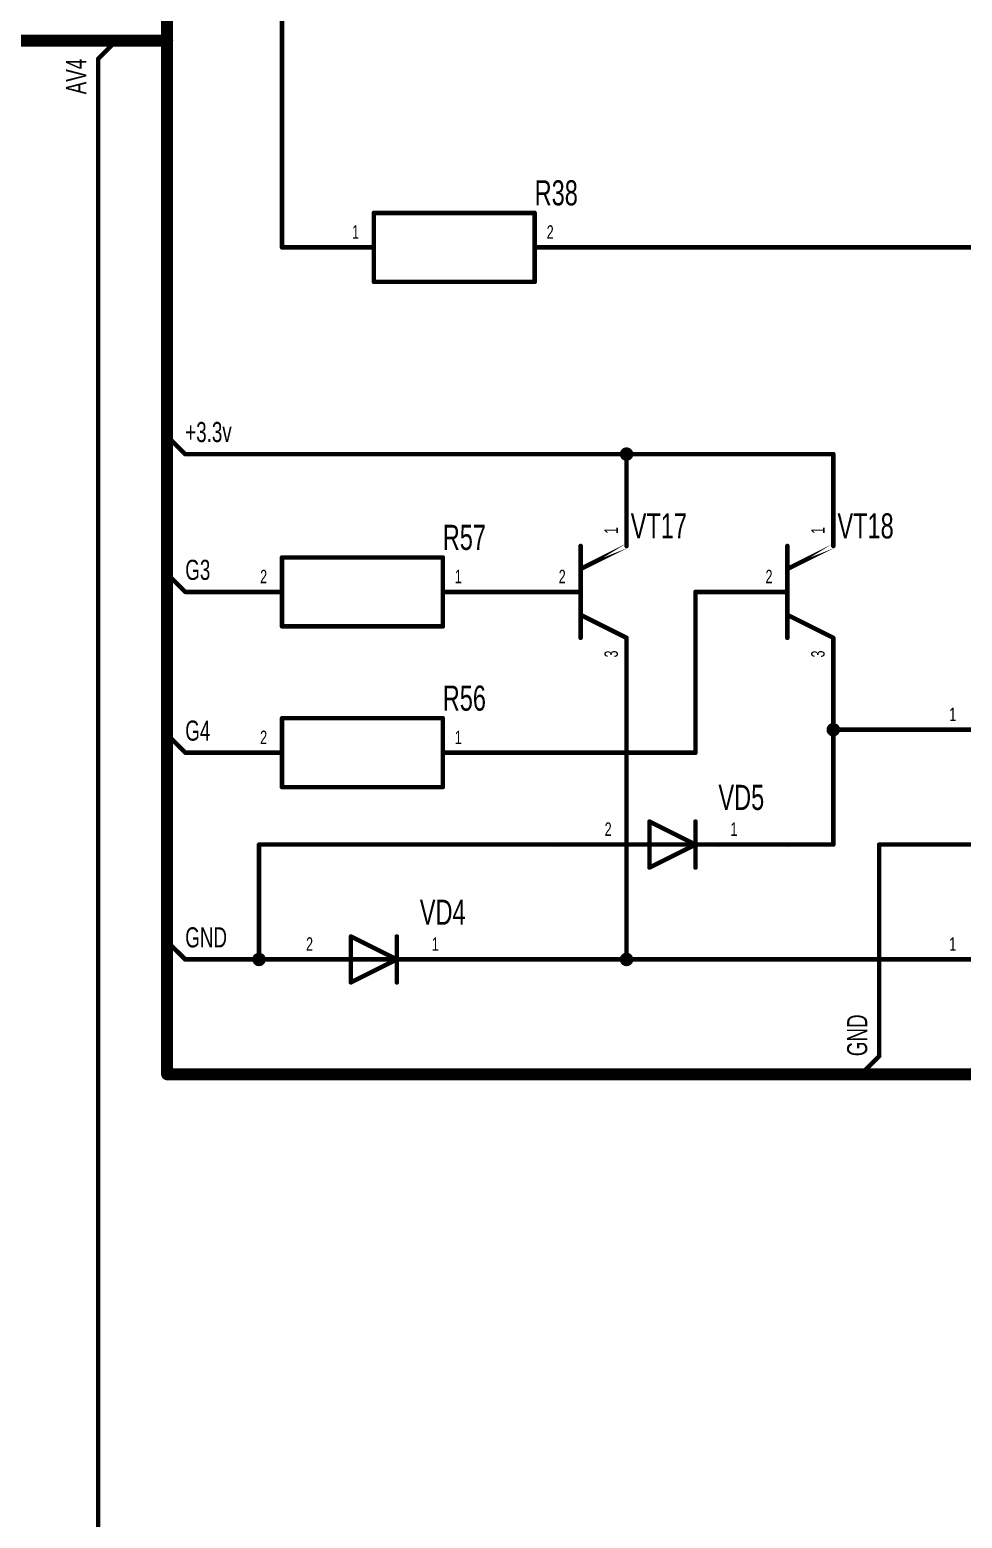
# Model space of a CAD drawing. Extents: x -4.5 to 18.4, y -0.7 to 15.5.
# Drawn here: x 7.251 to 9.281, y 2.314 to 5.554 of the extents above; entities that cross this region are included whole.
import ezdxf
from ezdxf.enums import TextEntityAlignment as Align

# ---------------------------------------------------------------- set-up
doc = ezdxf.new("R2010")
doc.units = 0
doc.header["$MEASUREMENT"] = 0
for name, color, linetype in [('Bus', 180, 'Continuous'), ('Element', 253, 'Continuous'), ('Net', 50, 'Continuous'), ('Pin', 50, 'Continuous')]:
    doc.layers.add(name, color=color, linetype=linetype)

msp = doc.modelspace()

# ---------------------------------------------------------------- linework, layer by layer
at = {"layer": 'Bus', "linetype": 'Continuous', "const_width": 0.0262}
for points in [[(7.55, 5.5304), (7.55, 13.6304)], [(1, 5.5304), (7.55, 5.5304)], [(7.55, 5.5304), (7.55, 3.2804)], [(7.55, 3.2804), (14.8, 3.2804)]]:
    msp.add_lwpolyline(points, dxfattribs=at)
at = {"layer": 'Bus', "linetype": 'Continuous', "const_width": 0.0131}
for points in [[(7.5434, 5.5304, 1), (7.5566, 5.5304, 1), (7.5434, 5.5304, 1)], [(7.5434, 5.5304, 1), (7.5566, 5.5304, 1), (7.5434, 5.5304, 1)], [(7.5434, 5.5304, 1), (7.5566, 5.5304, 1), (7.5434, 5.5304, 1)], [(7.5434, 3.2804, 1), (7.5566, 3.2804, 1), (7.5434, 3.2804, 1)], [(7.5434, 3.2804, 1), (7.5566, 3.2804, 1), (7.5434, 3.2804, 1)]]:
    msp.add_lwpolyline(points, format="xyb", dxfattribs=at)
at = {"layer": 'Element', "linetype": 'Continuous', "const_width": 0.0049}
for points in [[(7.9975, 5.1554, 1), (8.0025, 5.1554, 1), (7.9975, 5.1554, 1)], [(7.9975, 5.1554, 1), (8.0025, 5.1554, 1), (7.9975, 5.1554, 1)], [(8.3475, 5.1554, 1), (8.3525, 5.1554, 1), (8.3475, 5.1554, 1)], [(8.3475, 5.1554, 1), (8.3525, 5.1554, 1), (8.3475, 5.1554, 1)], [(7.9975, 5.0054, 1), (8.0025, 5.0054, 1), (7.9975, 5.0054, 1)], [(7.9975, 5.0054, 1), (8.0025, 5.0054, 1), (7.9975, 5.0054, 1)], [(8.3475, 5.0054, 1), (8.3525, 5.0054, 1), (8.3475, 5.0054, 1)], [(8.3475, 5.0054, 1), (8.3525, 5.0054, 1), (8.3475, 5.0054, 1)], [(7.7975, 4.4054, 1), (7.8025, 4.4054, 1), (7.7975, 4.4054, 1)], [(7.7975, 4.4054, 1), (7.8025, 4.4054, 1), (7.7975, 4.4054, 1)], [(8.1475, 4.4054, 1), (8.1525, 4.4054, 1), (8.1475, 4.4054, 1)], [(8.1475, 4.4054, 1), (8.1525, 4.4054, 1), (8.1475, 4.4054, 1)], [(8.4475, 4.4304, 1), (8.4525, 4.4304, 1), (8.4475, 4.4304, 1)], [(8.5475, 4.4304, 1), (8.5525, 4.4304, 1), (8.5475, 4.4304, 1)], [(8.8975, 4.4304, 1), (8.9025, 4.4304, 1), (8.8975, 4.4304, 1)], [(8.9975, 4.4304, 1), (9.0025, 4.4304, 1), (8.9975, 4.4304, 1)], [(8.4475, 4.3804, 1), (8.4525, 4.3804, 1), (8.4475, 4.3804, 1)], [(8.8975, 4.3804, 1), (8.9025, 4.3804, 1), (8.8975, 4.3804, 1)], [(8.4475, 4.2804, 1), (8.4525, 4.2804, 1), (8.4475, 4.2804, 1)], [(8.4475, 4.2804, 1), (8.4525, 4.2804, 1), (8.4475, 4.2804, 1)], [(8.8975, 4.2804, 1), (8.9025, 4.2804, 1), (8.8975, 4.2804, 1)], [(8.8975, 4.2804, 1), (8.9025, 4.2804, 1), (8.8975, 4.2804, 1)], [(7.7975, 4.2554, 1), (7.8025, 4.2554, 1), (7.7975, 4.2554, 1)], [(7.7975, 4.2554, 1), (7.8025, 4.2554, 1), (7.7975, 4.2554, 1)], [(8.1475, 4.2554, 1), (8.1525, 4.2554, 1), (8.1475, 4.2554, 1)], [(8.1475, 4.2554, 1), (8.1525, 4.2554, 1), (8.1475, 4.2554, 1)], [(8.4475, 4.2304, 1), (8.4525, 4.2304, 1), (8.4475, 4.2304, 1)], [(8.5475, 4.2304, 1), (8.5525, 4.2304, 1), (8.5475, 4.2304, 1)], [(8.8975, 4.2304, 1), (8.9025, 4.2304, 1), (8.8975, 4.2304, 1)], [(8.9975, 4.2304, 1), (9.0025, 4.2304, 1), (8.9975, 4.2304, 1)], [(7.7975, 4.0554, 1), (7.8025, 4.0554, 1), (7.7975, 4.0554, 1)], [(7.7975, 4.0554, 1), (7.8025, 4.0554, 1), (7.7975, 4.0554, 1)], [(8.1475, 4.0554, 1), (8.1525, 4.0554, 1), (8.1475, 4.0554, 1)], [(8.1475, 4.0554, 1), (8.1525, 4.0554, 1), (8.1475, 4.0554, 1)], [(7.7975, 3.9054, 1), (7.8025, 3.9054, 1), (7.7975, 3.9054, 1)], [(7.7975, 3.9054, 1), (7.8025, 3.9054, 1), (7.7975, 3.9054, 1)], [(8.1475, 3.9054, 1), (8.1525, 3.9054, 1), (8.1475, 3.9054, 1)], [(8.1475, 3.9054, 1), (8.1525, 3.9054, 1), (8.1475, 3.9054, 1)], [(8.5975, 3.8304, 1), (8.6025, 3.8304, 1), (8.5975, 3.8304, 1)], [(8.5975, 3.8304, 1), (8.6025, 3.8304, 1), (8.5975, 3.8304, 1)], [(8.6975, 3.8304, 1), (8.7025, 3.8304, 1), (8.6975, 3.8304, 1)], [(8.5475, 3.7804, 1), (8.5525, 3.7804, 1), (8.5475, 3.7804, 1)], [(8.6975, 3.7804, 1), (8.7025, 3.7804, 1), (8.6975, 3.7804, 1)], [(8.6975, 3.7804, 1), (8.7025, 3.7804, 1), (8.6975, 3.7804, 1)], [(8.7475, 3.7804, 1), (8.7525, 3.7804, 1), (8.7475, 3.7804, 1)], [(8.5975, 3.7304, 1), (8.6025, 3.7304, 1), (8.5975, 3.7304, 1)], [(8.5975, 3.7304, 1), (8.6025, 3.7304, 1), (8.5975, 3.7304, 1)], [(8.6975, 3.7304, 1), (8.7025, 3.7304, 1), (8.6975, 3.7304, 1)], [(7.9475, 3.5804, 1), (7.9525, 3.5804, 1), (7.9475, 3.5804, 1)], [(7.9475, 3.5804, 1), (7.9525, 3.5804, 1), (7.9475, 3.5804, 1)], [(8.0475, 3.5804, 1), (8.0525, 3.5804, 1), (8.0475, 3.5804, 1)], [(7.8975, 3.5304, 1), (7.9025, 3.5304, 1), (7.8975, 3.5304, 1)], [(8.0475, 3.5304, 1), (8.0525, 3.5304, 1), (8.0475, 3.5304, 1)], [(8.0475, 3.5304, 1), (8.0525, 3.5304, 1), (8.0475, 3.5304, 1)], [(8.0975, 3.5304, 1), (8.1025, 3.5304, 1), (8.0975, 3.5304, 1)], [(7.9475, 3.4804, 1), (7.9525, 3.4804, 1), (7.9475, 3.4804, 1)], [(7.9475, 3.4804, 1), (7.9525, 3.4804, 1), (7.9475, 3.4804, 1)], [(8.0475, 3.4804, 1), (8.0525, 3.4804, 1), (8.0475, 3.4804, 1)]]:
    msp.add_lwpolyline(points, format="xyb", dxfattribs=at)
at = {"layer": 'Element', "linetype": 'Continuous', "const_width": 0.0098}
for points in [[(8, 5.0054), (8, 5.1554)], [(8, 5.1554), (8.35, 5.1554)], [(8.35, 5.1554), (8.35, 5.0054)], [(8, 5.0054), (8.35, 5.0054)], [(7.8, 4.2554), (7.8, 4.4054)], [(8.15, 4.4054), (7.8, 4.4054)], [(8.15, 4.4054), (8.15, 4.2554)], [(8.45, 4.2304), (8.45, 4.4304)], [(8.55, 4.4304), (8.45, 4.3804), (8.55, 4.4304)], [(8.9, 4.2304), (8.9, 4.4304)], [(9, 4.4304), (8.9, 4.3804), (9, 4.4304)], [(8.45, 4.2804), (8.45, 4.3804)], [(8.9, 4.2804), (8.9, 4.3804)], [(8.45, 4.2804), (8.55, 4.2304)], [(8.9, 4.2804), (9, 4.2304)], [(8.15, 4.2554), (7.8, 4.2554)], [(7.8, 3.9054), (7.8, 4.0554)], [(8.15, 4.0554), (7.8, 4.0554)], [(8.15, 4.0554), (8.15, 3.9054)], [(8.15, 3.9054), (7.8, 3.9054)], [(8.6, 3.7304), (8.6, 3.8304)], [(8.7, 3.7804), (8.6, 3.8304)], [(8.7, 3.7304), (8.7, 3.8304)], [(8.75, 3.7804), (8.55, 3.7804)], [(8.6, 3.7304), (8.7, 3.7804)], [(7.95, 3.4804), (7.95, 3.5804)], [(8.05, 3.5304), (7.95, 3.5804)], [(8.05, 3.4804), (8.05, 3.5804)], [(8.1, 3.5304), (7.9, 3.5304)], [(7.95, 3.4804), (8.05, 3.5304)]]:
    msp.add_lwpolyline(points, dxfattribs=at)
at = {"layer": 'Net', "linetype": 'Continuous', "const_width": 0.0098}
for points in [[(7.8, 5.0804), (7.8, 6.2697)], [(7.4, 5.491), (7.4394, 5.5304)], [(7.4, 1.9804), (7.4, 5.491)], [(7.85, 5.0804), (7.8, 5.0804)], [(8.5, 5.0804), (10, 5.0804)], [(7.5894, 4.6304), (7.55, 4.6697)], [(9, 4.6304), (7.5894, 4.6304)], [(8.5402, 4.6304), (8.5406, 4.6273), (8.542, 4.6246), (8.5442, 4.6224), (8.547, 4.621), (8.55, 4.6205), (8.553, 4.621), (8.5558, 4.6224), (8.558, 4.6246), (8.5594, 4.6273), (8.5598, 4.6304), (8.5594, 4.6334), (8.558, 4.6361), (8.5558, 4.6383), (8.553, 4.6397), (8.55, 4.6402), (8.547, 4.6397), (8.5442, 4.6383), (8.542, 4.6361), (8.5406, 4.6334), (8.5402, 4.6304)], [(8.55, 4.5804), (8.55, 4.6304)], [(9, 4.5804), (9, 4.6304)], [(7.5894, 4.3304), (7.55, 4.3697)], [(7.65, 4.3304), (7.5894, 4.3304)], [(8.3, 4.3304), (8.3, 4.3304)], [(8.7, 3.9804), (8.7, 4.3304)], [(8.7, 4.3304), (8.75, 4.3304)], [(8.55, 4.0804), (8.55, 3.5304)], [(9, 4.0804), (9, 4.0304)], [(7.5894, 3.9804), (7.55, 4.0197)], [(8.9902, 4.0304), (8.9906, 4.0273), (8.992, 4.0246), (8.9942, 4.0224), (8.997, 4.021), (9, 4.0205), (9.003, 4.021), (9.0058, 4.0224), (9.008, 4.0246), (9.0094, 4.0273), (9.0098, 4.0304), (9.0094, 4.0334), (9.008, 4.0361), (9.0058, 4.0383), (9.003, 4.0397), (9, 4.0402), (8.997, 4.0397), (8.9942, 4.0383), (8.992, 4.0361), (8.9906, 4.0334), (8.9902, 4.0304)], [(9, 3.7804), (9, 4.0304)], [(9, 4.0304), (9.15, 4.0304)], [(9, 4.0304), (9, 4.0304)], [(7.65, 3.9804), (7.5894, 3.9804)], [(8.3, 3.9804), (8.7, 3.9804)], [(8.4, 3.7804), (7.75, 3.7804)], [(7.75, 3.7804), (7.75, 3.5304)], [(8.9, 3.7804), (9, 3.7804)], [(9.85, 3.7804), (9.1, 3.7804)], [(9.1, 3.7804), (9.1, 3.3197)], [(7.5894, 3.5304), (7.55, 3.5697)], [(7.75, 3.5304), (7.5894, 3.5304)], [(7.7402, 3.5304), (7.7406, 3.5273), (7.742, 3.5246), (7.7442, 3.5224), (7.747, 3.521), (7.75, 3.5205), (7.753, 3.521), (7.7558, 3.5224), (7.758, 3.5246), (7.7594, 3.5273), (7.7598, 3.5304), (7.7594, 3.5334), (7.758, 3.5361), (7.7558, 3.5383), (7.753, 3.5397), (7.75, 3.5402), (7.747, 3.5397), (7.7442, 3.5383), (7.742, 3.5361), (7.7406, 3.5334), (7.7402, 3.5304)], [(8.25, 3.5304), (9.15, 3.5304)], [(8.5402, 3.5304), (8.5406, 3.5273), (8.542, 3.5246), (8.5442, 3.5224), (8.547, 3.521), (8.55, 3.5205), (8.553, 3.521), (8.5558, 3.5224), (8.558, 3.5246), (8.5594, 3.5273), (8.5598, 3.5304), (8.5594, 3.5334), (8.558, 3.5361), (8.5558, 3.5383), (8.553, 3.5397), (8.55, 3.5402), (8.547, 3.5397), (8.5442, 3.5383), (8.542, 3.5361), (8.5406, 3.5334), (8.5402, 3.5304)], [(9.1, 3.3197), (9.0606, 3.2804)]]:
    msp.add_lwpolyline(points, dxfattribs=at)
at = {"layer": 'Net', "linetype": 'Continuous', "const_width": 0.0049}
for points in [[(7.4369, 5.5304, 1), (7.4418, 5.5304, 1), (7.4369, 5.5304, 1)], [(7.3975, 5.491, 1), (7.4025, 5.491, 1), (7.3975, 5.491, 1)], [(7.3975, 5.491, 1), (7.4025, 5.491, 1), (7.3975, 5.491, 1)], [(7.7975, 5.0804, 1), (7.8025, 5.0804, 1), (7.7975, 5.0804, 1)], [(7.7975, 5.0804, 1), (7.8025, 5.0804, 1), (7.7975, 5.0804, 1)], [(7.8475, 5.0804, 1), (7.8525, 5.0804, 1), (7.8475, 5.0804, 1)], [(8.4975, 5.0804, 1), (8.5025, 5.0804, 1), (8.4975, 5.0804, 1)], [(7.5475, 4.6697, 1), (7.5525, 4.6697, 1), (7.5475, 4.6697, 1)], [(7.5869, 4.6304, 1), (7.5918, 4.6304, 1), (7.5869, 4.6304, 1)], [(7.5869, 4.6304, 1), (7.5918, 4.6304, 1), (7.5869, 4.6304, 1)], [(8.5377, 4.6304, 1), (8.5426, 4.6304, 1), (8.5377, 4.6304, 1)], [(8.5475, 4.6304, 1), (8.5525, 4.6304, 1), (8.5475, 4.6304, 1)], [(8.9975, 4.6304, 1), (9.0025, 4.6304, 1), (8.9975, 4.6304, 1)], [(8.9975, 4.6304, 1), (9.0025, 4.6304, 1), (8.9975, 4.6304, 1)], [(8.5475, 4.5804, 1), (8.5525, 4.5804, 1), (8.5475, 4.5804, 1)], [(8.9975, 4.5804, 1), (9.0025, 4.5804, 1), (8.9975, 4.5804, 1)], [(7.5475, 4.3697, 1), (7.5525, 4.3697, 1), (7.5475, 4.3697, 1)], [(7.5869, 4.3304, 1), (7.5918, 4.3304, 1), (7.5869, 4.3304, 1)], [(7.5869, 4.3304, 1), (7.5918, 4.3304, 1), (7.5869, 4.3304, 1)], [(7.6475, 4.3304, 1), (7.6525, 4.3304, 1), (7.6475, 4.3304, 1)], [(8.2975, 4.3304, 1), (8.3025, 4.3304, 1), (8.2975, 4.3304, 1)], [(8.6975, 4.3304, 1), (8.7025, 4.3304, 1), (8.6975, 4.3304, 1)], [(8.6975, 4.3304, 1), (8.7025, 4.3304, 1), (8.6975, 4.3304, 1)], [(8.7475, 4.3304, 1), (8.7525, 4.3304, 1), (8.7475, 4.3304, 1)], [(8.5475, 4.0804, 1), (8.5525, 4.0804, 1), (8.5475, 4.0804, 1)], [(8.9975, 4.0804, 1), (9.0025, 4.0804, 1), (8.9975, 4.0804, 1)], [(7.5475, 4.0197, 1), (7.5525, 4.0197, 1), (7.5475, 4.0197, 1)], [(8.9877, 4.0304, 1), (8.9926, 4.0304, 1), (8.9877, 4.0304, 1)], [(8.9975, 4.0304, 1), (9.0025, 4.0304, 1), (8.9975, 4.0304, 1)], [(8.9975, 4.0304, 1), (9.0025, 4.0304, 1), (8.9975, 4.0304, 1)], [(8.9975, 4.0304, 1), (9.0025, 4.0304, 1), (8.9975, 4.0304, 1)], [(8.9975, 4.0304, 1), (9.0025, 4.0304, 1), (8.9975, 4.0304, 1)], [(9.1475, 4.0304, 1), (9.1525, 4.0304, 1), (9.1475, 4.0304, 1)], [(7.5869, 3.9804, 1), (7.5918, 3.9804, 1), (7.5869, 3.9804, 1)], [(7.5869, 3.9804, 1), (7.5918, 3.9804, 1), (7.5869, 3.9804, 1)], [(7.6475, 3.9804, 1), (7.6525, 3.9804, 1), (7.6475, 3.9804, 1)], [(8.2975, 3.9804, 1), (8.3025, 3.9804, 1), (8.2975, 3.9804, 1)], [(8.6975, 3.9804, 1), (8.7025, 3.9804, 1), (8.6975, 3.9804, 1)], [(8.6975, 3.9804, 1), (8.7025, 3.9804, 1), (8.6975, 3.9804, 1)], [(7.7475, 3.7804, 1), (7.7525, 3.7804, 1), (7.7475, 3.7804, 1)], [(7.7475, 3.7804, 1), (7.7525, 3.7804, 1), (7.7475, 3.7804, 1)], [(8.3975, 3.7804, 1), (8.4025, 3.7804, 1), (8.3975, 3.7804, 1)], [(8.8975, 3.7804, 1), (8.9025, 3.7804, 1), (8.8975, 3.7804, 1)], [(8.9975, 3.7804, 1), (9.0025, 3.7804, 1), (8.9975, 3.7804, 1)], [(8.9975, 3.7804, 1), (9.0025, 3.7804, 1), (8.9975, 3.7804, 1)], [(9.0975, 3.7804, 1), (9.1025, 3.7804, 1), (9.0975, 3.7804, 1)], [(9.0975, 3.7804, 1), (9.1025, 3.7804, 1), (9.0975, 3.7804, 1)], [(7.5475, 3.5697, 1), (7.5525, 3.5697, 1), (7.5475, 3.5697, 1)], [(7.5869, 3.5304, 1), (7.5918, 3.5304, 1), (7.5869, 3.5304, 1)], [(7.5869, 3.5304, 1), (7.5918, 3.5304, 1), (7.5869, 3.5304, 1)], [(7.7377, 3.5304, 1), (7.7426, 3.5304, 1), (7.7377, 3.5304, 1)], [(7.7475, 3.5304, 1), (7.7525, 3.5304, 1), (7.7475, 3.5304, 1)], [(7.7475, 3.5304, 1), (7.7525, 3.5304, 1), (7.7475, 3.5304, 1)], [(8.2475, 3.5304, 1), (8.2525, 3.5304, 1), (8.2475, 3.5304, 1)], [(8.5377, 3.5304, 1), (8.5426, 3.5304, 1), (8.5377, 3.5304, 1)], [(8.5475, 3.5304, 1), (8.5525, 3.5304, 1), (8.5475, 3.5304, 1)], [(9.1475, 3.5304, 1), (9.1525, 3.5304, 1), (9.1475, 3.5304, 1)], [(9.0975, 3.3197, 1), (9.1025, 3.3197, 1), (9.0975, 3.3197, 1)], [(9.0975, 3.3197, 1), (9.1025, 3.3197, 1), (9.0975, 3.3197, 1)], [(9.0582, 3.2804, 1), (9.0631, 3.2804, 1), (9.0582, 3.2804, 1)]]:
    msp.add_lwpolyline(points, format="xyb", dxfattribs=at)
at = {"layer": 'Pin', "linetype": 'Continuous', "const_width": 0.0049}
for points in [[(7.8475, 5.0804, 1), (7.8525, 5.0804, 1), (7.8475, 5.0804, 1)], [(7.9975, 5.0804, 1), (8.0025, 5.0804, 1), (7.9975, 5.0804, 1)], [(8.3475, 5.0804, 1), (8.3525, 5.0804, 1), (8.3475, 5.0804, 1)], [(8.4975, 5.0804, 1), (8.5025, 5.0804, 1), (8.4975, 5.0804, 1)], [(8.5475, 4.5804, 1), (8.5525, 4.5804, 1), (8.5475, 4.5804, 1)], [(8.9975, 4.5804, 1), (9.0025, 4.5804, 1), (8.9975, 4.5804, 1)], [(8.5475, 4.4304, 1), (8.5525, 4.4304, 1), (8.5475, 4.4304, 1)], [(8.9975, 4.4304, 1), (9.0025, 4.4304, 1), (8.9975, 4.4304, 1)], [(7.6475, 4.3304, 1), (7.6525, 4.3304, 1), (7.6475, 4.3304, 1)], [(7.7975, 4.3304, 1), (7.8025, 4.3304, 1), (7.7975, 4.3304, 1)], [(8.1475, 4.3304, 1), (8.1525, 4.3304, 1), (8.1475, 4.3304, 1)], [(8.2975, 4.3304, 1), (8.3025, 4.3304, 1), (8.2975, 4.3304, 1)], [(8.2975, 4.3304, 1), (8.3025, 4.3304, 1), (8.2975, 4.3304, 1)], [(8.4475, 4.3304, 1), (8.4525, 4.3304, 1), (8.4475, 4.3304, 1)], [(8.7475, 4.3304, 1), (8.7525, 4.3304, 1), (8.7475, 4.3304, 1)], [(8.8975, 4.3304, 1), (8.9025, 4.3304, 1), (8.8975, 4.3304, 1)], [(8.5475, 4.2304, 1), (8.5525, 4.2304, 1), (8.5475, 4.2304, 1)], [(8.9975, 4.2304, 1), (9.0025, 4.2304, 1), (8.9975, 4.2304, 1)], [(8.5475, 4.0804, 1), (8.5525, 4.0804, 1), (8.5475, 4.0804, 1)], [(8.9975, 4.0804, 1), (9.0025, 4.0804, 1), (8.9975, 4.0804, 1)], [(9.1475, 4.0304, 1), (9.1525, 4.0304, 1), (9.1475, 4.0304, 1)], [(7.6475, 3.9804, 1), (7.6525, 3.9804, 1), (7.6475, 3.9804, 1)], [(7.7975, 3.9804, 1), (7.8025, 3.9804, 1), (7.7975, 3.9804, 1)], [(8.1475, 3.9804, 1), (8.1525, 3.9804, 1), (8.1475, 3.9804, 1)], [(8.2975, 3.9804, 1), (8.3025, 3.9804, 1), (8.2975, 3.9804, 1)], [(8.3975, 3.7804, 1), (8.4025, 3.7804, 1), (8.3975, 3.7804, 1)], [(8.5475, 3.7804, 1), (8.5525, 3.7804, 1), (8.5475, 3.7804, 1)], [(8.7475, 3.7804, 1), (8.7525, 3.7804, 1), (8.7475, 3.7804, 1)], [(8.8975, 3.7804, 1), (8.9025, 3.7804, 1), (8.8975, 3.7804, 1)], [(7.7475, 3.5304, 1), (7.7525, 3.5304, 1), (7.7475, 3.5304, 1)], [(7.8975, 3.5304, 1), (7.9025, 3.5304, 1), (7.8975, 3.5304, 1)], [(8.0975, 3.5304, 1), (8.1025, 3.5304, 1), (8.0975, 3.5304, 1)], [(8.2475, 3.5304, 1), (8.2525, 3.5304, 1), (8.2475, 3.5304, 1)], [(9.1475, 3.5304, 1), (9.1525, 3.5304, 1), (9.1475, 3.5304, 1)]]:
    msp.add_lwpolyline(points, format="xyb", dxfattribs=at)
at = {"layer": 'Pin', "linetype": 'Continuous', "const_width": 0.0098}
for points in [[(8, 5.0804), (7.85, 5.0804)], [(8.35, 5.0804), (8.5, 5.0804)], [(8.55, 4.4304), (8.55, 4.5804)], [(9, 4.4304), (9, 4.5804)], [(7.8, 4.3304), (7.65, 4.3304)], [(8.15, 4.3304), (8.3, 4.3304)], [(8.45, 4.3304), (8.3, 4.3304)], [(8.9, 4.3304), (8.75, 4.3304)], [(8.55, 4.2304), (8.55, 4.0804)], [(9, 4.2304), (9, 4.0804)], [(9.3, 4.0304), (9.15, 4.0304)], [(7.8, 3.9804), (7.65, 3.9804)], [(8.15, 3.9804), (8.3, 3.9804)], [(8.55, 3.7804), (8.4, 3.7804)], [(8.75, 3.7804), (8.9, 3.7804)], [(7.9, 3.5304), (7.75, 3.5304)], [(8.1, 3.5304), (8.25, 3.5304)], [(9.3, 3.5304), (9.15, 3.5304)]]:
    msp.add_lwpolyline(points, dxfattribs=at)

# ---------------------------------------------------------------- texts
at = {"layer": 'Element', "width": 0.7}
for s, p in [('R38', (8.35, 5.1554)), ('R57', (8.15, 4.4054)), ('VT17', (8.5591, 4.4304)), ('VT18', (9.0091, 4.4304)), ('R56', (8.15, 4.0554)), ('VD5', (8.75, 3.8394)), ('VD4', (8.1, 3.5894))]:
    msp.add_text(s, height=0.0547, dxfattribs=at).set_placement(p, align=Align.BOTTOM_LEFT)
at = {"layer": 'Net', "width": 0.7}
msp.add_text('AV4', height=0.0437, rotation=90, dxfattribs=at).set_placement((7.3869, 5.491), align=Align.BOTTOM_RIGHT)
for s, p in [('+3.3v', (7.5894, 4.6435)), ('G3', (7.5894, 4.3435)), ('G4', (7.5894, 3.9935)), ('GND', (7.5894, 3.5435))]:
    msp.add_text(s, height=0.0437, dxfattribs=at).set_placement(p, align=Align.BOTTOM_LEFT)
msp.add_text('GND', height=0.0437, rotation=90, dxfattribs=at).set_placement((9.0869, 3.3197), align=Align.BOTTOM_LEFT)
at = {"layer": 'Pin', "width": 0.7}
for s, p in [('1', (7.9524, 5.1285)), ('2', (8.3762, 5.1285)), ('2', (7.7524, 4.3785)), ('1', (8.1762, 4.3785)), ('2', (8.4024, 4.3785)), ('2', (8.8524, 4.3785)), ('1', (9.2524, 4.0785)), ('2', (7.7524, 4.0285)), ('1', (8.1762, 4.0285)), ('2', (8.5024, 3.8285)), ('1', (8.7762, 3.8285)), ('2', (7.8524, 3.5785)), ('1', (8.1262, 3.5785)), ('1', (9.2524, 3.5785))]:
    msp.add_text(s, height=0.0292, dxfattribs=at).set_placement(p, align=Align.TOP_LEFT)
for s, p in [('1', (8.5019, 4.4566)), ('1', (8.9519, 4.4566)), ('3', (8.5019, 4.1877)), ('3', (8.9519, 4.1877))]:
    msp.add_text(s, height=0.0292, rotation=90, dxfattribs=at).set_placement(p, align=Align.TOP_LEFT)

doc.saveas('drawing.dxf')
